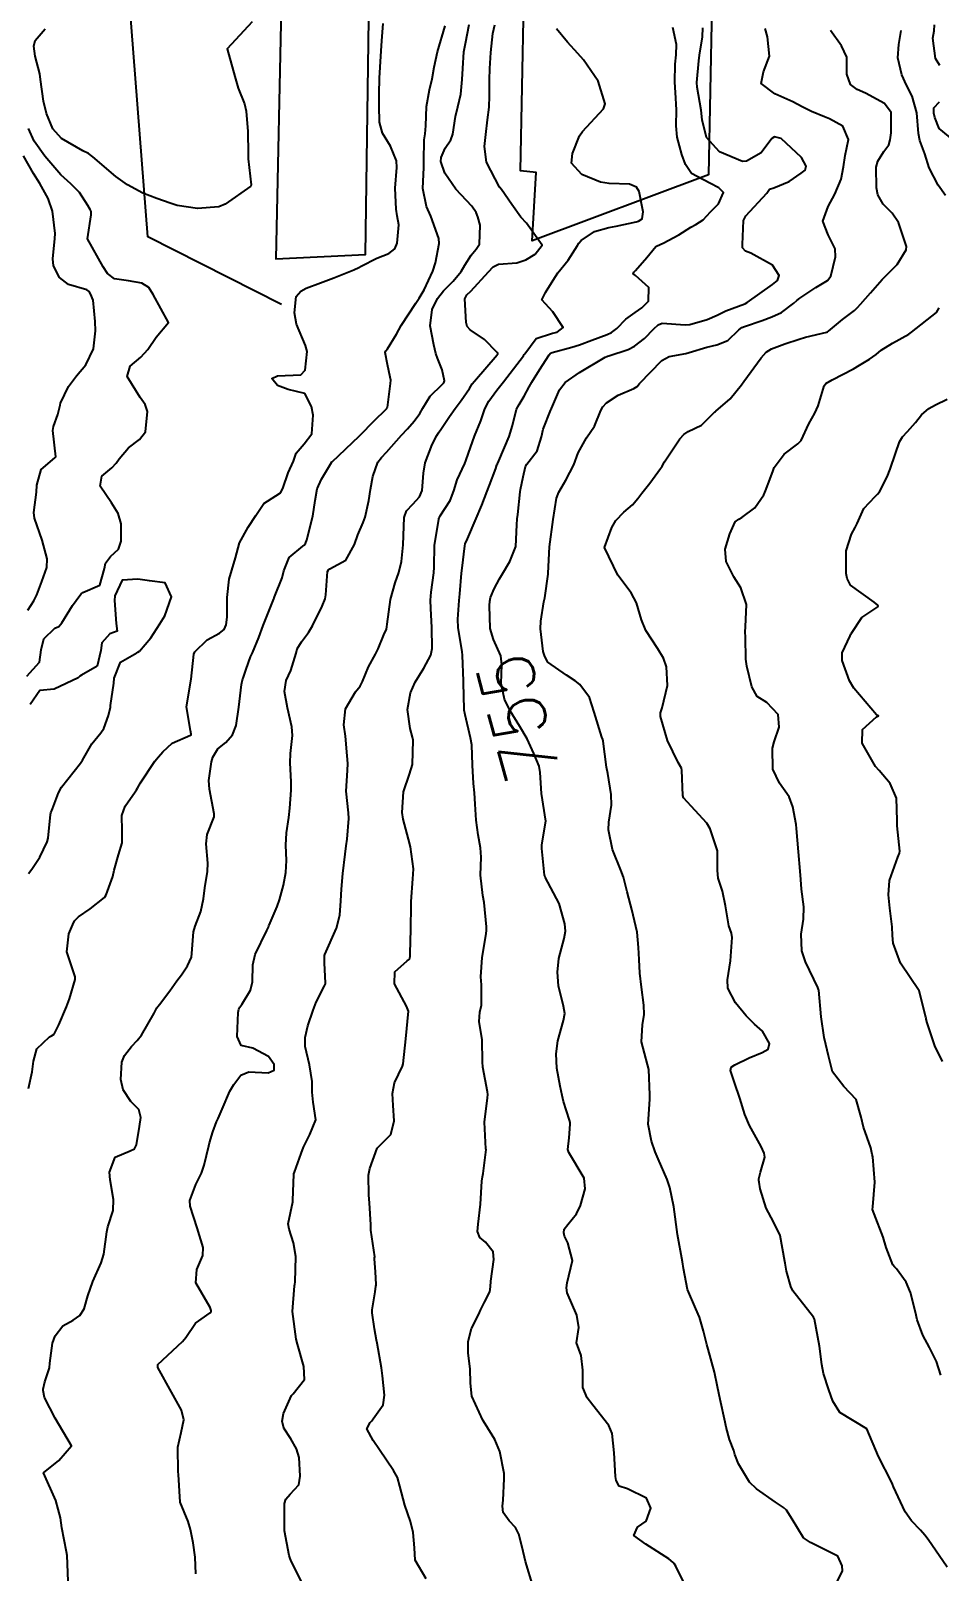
# Model space of a CAD drawing. Header units: metres. Extents: x 318500 to 325275, y 7408834 to 7428799.
# Drawn here: x 320255.3 to 320321.5, y 7412776.6 to 7412889 of the extents above; entities that cross this region are included whole.
import ezdxf
from ezdxf.enums import TextEntityAlignment as Align

# ---------------------------------------------------------------- set-up
doc = ezdxf.new("R2010")
doc.units = ezdxf.units.M
doc.header["$MEASUREMENT"] = 0
for name, color, linetype in [('Cotas', 45, 'Continuous'), ('Curvas de Nivel 1m', 11, 'Continuous'), ('Curvas de Nivel 5m', 15, 'Continuous'), ('Divisas', 45, 'Continuous'), ('Edificações', 30, 'Continuous'), ('Vias Primárias', 230, 'Continuous')]:
    doc.layers.add(name, color=color, linetype=linetype)
doc.styles.add('Style-STANDARD', font='STANDARD.shx')

msp = doc.modelspace()

# ---------------------------------------------------------------- linework, layer by layer
at = {"layer": 'Curvas de Nivel 1m', "flags": 128}
for points, elevation in [([(320255.11, 7412811.81), (320255.37, 7412813.04), (320255.46, 7412813.81), (320255.72, 7412814.71), (320256.64, 7412815.58), (320256.79, 7412815.65), (320256.98, 7412815.79), (320257.33, 7412816.47), (320257.89, 7412817.78), (320258.1, 7412818.35), (320258.52, 7412819.77), (320258.5, 7412819.97), (320257.91, 7412821.78), (320258.04, 7412823.09), (320258.33, 7412823.78), (320258.47, 7412824.05), (320258.75, 7412824.35), (320259.6, 7412824.92), (320260.65, 7412825.74), (320260.71, 7412825.81), (320260.77, 7412825.94), (320261.25, 7412827.28), (320261.36, 7412827.73), (320261.68, 7412828.86), (320261.94, 7412829.73), (320261.95, 7412830.62), (320261.92, 7412831.73), (320262.17, 7412832.41), (320262.88, 7412833.45), (320262.99, 7412833.61), (320263.05, 7412833.72), (320263.28, 7412834.11), (320264.33, 7412835.7), (320264.6, 7412836), (320264.91, 7412836.37), (320265.59, 7412837.01), (320266.93, 7412837.58), (320266.97, 7412837.62), (320266.98, 7412837.66), (320266.93, 7412837.92), (320266.63, 7412839.66), (320266.98, 7412841.66), (320267.16, 7412843.5), (320267.23, 7412843.66), (320268.14, 7412844.53), (320269.03, 7412845.03), (320269.37, 7412845.3), (320269.53, 7412845.63), (320269.6, 7412846.18), (320269.6, 7412847.63), (320269.75, 7412848.96), (320269.95, 7412849.63), (320270.21, 7412850.52), (320270.5, 7412851.62), (320271.13, 7412852.75), (320271.7, 7412853.6), (320272.28, 7412854.47), (320273.16, 7412855.05), (320273.49, 7412855.25), (320273.65, 7412855.58), (320274.05, 7412856.71), (320274.43, 7412857.57), (320274.63, 7412858.15), (320275.21, 7412858.84), (320275.77, 7412859.55), (320275.86, 7412860.93), (320275.76, 7412861.55), (320275.26, 7412862.51), (320274.04, 7412862.8), (320273.27, 7412863.08), (320272.85, 7412863.59), (320273.28, 7412863.79), (320274.98, 7412863.87), (320275.29, 7412864.21), (320275.43, 7412865.56), (320275.31, 7412866.01), (320274.66, 7412867.57), (320274.52, 7412868.39), (320274.63, 7412869.57), (320274.96, 7412869.97), (320275.37, 7412870.18), (320276.4, 7412870.58), (320277.37, 7412870.93), (320278.84, 7412871.51), (320279.2, 7412871.68), (320279.38, 7412871.78), (320280.52, 7412872.36), (320281.4, 7412872.71), (320281.82, 7412873.06), (320282.01, 7412873.47), (320282.11, 7412874.79), (320282, 7412875.47), (320281.92, 7412875.94), (320281.86, 7412877.47), (320281.97, 7412878.99), (320281.94, 7412879.47), (320281.51, 7412880.55), (320280.93, 7412881.49), (320280.72, 7412882.3), (320280.68, 7412883.49), (320280.69, 7412884.36), (320280.72, 7412885.49), (320280.76, 7412886.31), (320280.82, 7412887.49), (320280.87, 7412888.23), (320280.99, 7412889.49)], 749), ([(320271.43, 7412889.61), (320269.6, 7412887.64), (320270.16, 7412885.63), (320270.41, 7412884.77), (320270.86, 7412883.62), (320270.99, 7412883.08), (320271.1, 7412881.62), (320271.12, 7412879.99), (320271.13, 7412879.62), (320271.34, 7412877.73), (320271.32, 7412877.61), (320269.45, 7412876.3), (320268.98, 7412876.11), (320267.44, 7412875.99), (320265.96, 7412876.2), (320265.45, 7412876.38), (320264.48, 7412876.73), (320263.45, 7412877.11), (320262.32, 7412877.73), (320261.47, 7412878.32), (320259.81, 7412879.77), (320259.49, 7412880), (320259.06, 7412880.21), (320257.51, 7412881.09), (320256.89, 7412881.81), (320256.43, 7412882.91), (320256.19, 7412883.81), (320255.99, 7412885.39), (320255.94, 7412885.82), (320255.59, 7412887.1), (320255.49, 7412887.82), (320255.6, 7412888.24), (320256.33, 7412889.1)], 749), ([(320267.32, 7412776.43), (320267.26, 7412777.64), (320267.11, 7412778.68), (320266.92, 7412779.65), (320266.76, 7412780.24), (320266.18, 7412781.66), (320266.04, 7412783.66), (320266.02, 7412783.86), (320265.99, 7412785.66), (320266.25, 7412786.74), (320266.44, 7412787.66), (320266.27, 7412788.35), (320265.54, 7412789.67), (320264.53, 7412791.47), (320264.53, 7412791.69), (320266.34, 7412793.36), (320266.59, 7412793.66), (320267.3, 7412794.7), (320268.37, 7412795.45), (320268.44, 7412795.55), (320268.44, 7412795.63), (320268.37, 7412795.85), (320267.31, 7412797.65), (320267.39, 7412798.62), (320267.82, 7412799.64), (320267.84, 7412800.23), (320267.4, 7412801.65), (320266.9, 7412803.23), (320266.88, 7412803.66), (320267.32, 7412804.82), (320267.72, 7412805.65), (320267.92, 7412806.23), (320268.26, 7412807.64), (320268.32, 7412807.86), (320268.55, 7412808.65), (320268.81, 7412809.39), (320268.94, 7412809.63), (320269.24, 7412810.31), (320269.8, 7412811.62), (320270.09, 7412812.11), (320270.6, 7412812.8), (320271.18, 7412813.03), (320272.6, 7412812.95), (320273.02, 7412813.16), (320273.03, 7412813.58), (320272.62, 7412814.15), (320271.47, 7412814.76), (320270.63, 7412814.95), (320270.33, 7412815.61), (320270.39, 7412817.35), (320270.46, 7412817.61), (320270.53, 7412817.75), (320270.67, 7412817.94), (320271.29, 7412818.99), (320271.45, 7412819.6), (320271.47, 7412820.84), (320271.63, 7412821.6), (320272.49, 7412823.34), (320272.62, 7412823.58), (320272.65, 7412823.67), (320272.74, 7412823.89), (320273.25, 7412825.09), (320273.41, 7412825.57), (320273.71, 7412826.65), (320273.89, 7412827.57), (320273.93, 7412828.45), (320273.87, 7412829.57), (320273.93, 7412830.47), (320274.1, 7412831.57), (320274.17, 7412832.26), (320274.26, 7412833.57), (320274.27, 7412834.18), (320274.2, 7412835.57), (320274.23, 7412836.25), (320274.36, 7412837.57), (320274.32, 7412838.19), (320274.01, 7412839.57), (320273.77, 7412840.77), (320273.9, 7412841.57), (320274.25, 7412842.31), (320274.62, 7412843.56), (320274.71, 7412843.87), (320275.02, 7412844.4), (320275.52, 7412845.07), (320275.82, 7412845.55), (320276.52, 7412847), (320276.74, 7412847.53), (320276.79, 7412847.81), (320276.91, 7412849.53), (320276.98, 7412849.64), (320277.09, 7412849.71), (320278.26, 7412850.35), (320278.89, 7412851.5), (320279.13, 7412852.2), (320279.53, 7412853.1), (320279.67, 7412853.49), (320279.94, 7412854.71), (320280.05, 7412855.49), (320280.23, 7412856.44), (320280.6, 7412857.49), (320280.85, 7412857.84), (320281.21, 7412858.23), (320282.32, 7412859.46), (320282.75, 7412859.93), (320283.24, 7412860.49), (320283.65, 7412861.04), (320283.87, 7412861.44), (320284.4, 7412862.3), (320285.28, 7412863.17), (320285.4, 7412863.29), (320285.44, 7412863.42), (320285.29, 7412864.22), (320284.95, 7412865.08), (320284.82, 7412865.43), (320284.68, 7412866.06), (320284.41, 7412867.43), (320284.55, 7412868.63), (320284.94, 7412869.43), (320285.37, 7412869.98), (320286.09, 7412870.69), (320286.67, 7412871.41), (320286.93, 7412871.86), (320287.4, 7412872.58), (320287.77, 7412873.03), (320288.01, 7412873.39), (320288.05, 7412874.77), (320287.89, 7412875.39), (320287.76, 7412875.71), (320287.45, 7412876.16), (320286.29, 7412877.41), (320285.48, 7412878.56), (320285.19, 7412879.42), (320285.2, 7412879.72), (320285.5, 7412880.39), (320285.92, 7412881.01), (320286.07, 7412881.41), (320286.25, 7412882.7), (320286.42, 7412883.41), (320286.64, 7412884.32), (320286.75, 7412885.41), (320286.78, 7412886.21), (320286.87, 7412887.41), (320286.98, 7412888.03), (320287.25, 7412889.4)], 751), ([(320275.17, 7412775.54), (320274.25, 7412777.43), (320274.2, 7412777.55), (320274.13, 7412777.76), (320273.79, 7412779.56), (320273.77, 7412781.15), (320273.79, 7412781.56), (320273.87, 7412781.87), (320274.19, 7412782.23), (320274.83, 7412782.92), (320274.93, 7412783.54), (320274.85, 7412784.92), (320274.65, 7412785.55), (320274.25, 7412786.27), (320273.73, 7412787.04), (320273.61, 7412787.56), (320273.7, 7412788.13), (320274.29, 7412789.43), (320274.34, 7412789.49), (320274.41, 7412789.55), (320275.25, 7412790.6), (320275.19, 7412791.54), (320274.72, 7412793.17), (320274.64, 7412793.55), (320274.37, 7412795.55), (320274.52, 7412797.42), (320274.54, 7412797.55), (320274.55, 7412797.7), (320274.6, 7412799.56), (320274.43, 7412800.56), (320274.12, 7412801.56), (320274.06, 7412801.96), (320274.38, 7412803.56), (320274.39, 7412803.65), (320274.45, 7412805.56), (320274.46, 7412805.6), (320274.5, 7412805.71), (320274.99, 7412807.08), (320275.16, 7412807.55), (320275.63, 7412808.46), (320276.07, 7412809.54), (320275.86, 7412810.83), (320275.79, 7412811.54), (320275.8, 7412812.33), (320275.6, 7412813.55), (320275.3, 7412814.88), (320275.28, 7412815.55), (320275.49, 7412816.39), (320275.86, 7412817.54), (320276.1, 7412818.11), (320276.69, 7412819.31), (320276.76, 7412819.45), (320276.78, 7412819.53), (320276.71, 7412820.97), (320276.7, 7412821.53), (320276.72, 7412821.6), (320277.57, 7412823.52), (320277.81, 7412824.46), (320277.9, 7412825.51), (320277.94, 7412826.35), (320278.03, 7412827.51), (320278.2, 7412828.9), (320278.28, 7412829.51), (320278.34, 7412829.99), (320278.47, 7412831.51), (320278.44, 7412831.92), (320278.28, 7412833.51), (320278.38, 7412835), (320278.4, 7412835.51), (320278.34, 7412836.08), (320278.22, 7412837.51), (320278.11, 7412838.35), (320278.22, 7412839.51), (320278.97, 7412840.74), (320279.3, 7412841.17), (320279.47, 7412841.5), (320279.92, 7412842.57), (320280.41, 7412843.49), (320280.62, 7412843.88), (320281.03, 7412844.9), (320281.21, 7412845.31), (320281.25, 7412845.48), (320281.26, 7412845.69), (320281.52, 7412847.47), (320281.86, 7412848.69), (320282.11, 7412849.46), (320282.31, 7412850.25), (320282.44, 7412851.46), (320282.48, 7412852.81), (320282.52, 7412853.46), (320282.67, 7412853.94), (320283.15, 7412854.44), (320283.63, 7412854.97), (320283.83, 7412855.44), (320283.93, 7412856.7), (320284.05, 7412857.44), (320284.56, 7412858.78), (320284.89, 7412859.43), (320285.01, 7412859.64), (320285.23, 7412859.96), (320285.82, 7412860.83), (320286.23, 7412861.41), (320286.67, 7412862), (320287.27, 7412862.87), (320287.48, 7412863.2), (320287.63, 7412863.39), (320289.3, 7412865.32), (320289.34, 7412865.37), (320289.35, 7412865.42), (320289.3, 7412865.5), (320288.37, 7412866.43), (320287.33, 7412867.15), (320287.11, 7412867.4), (320287.04, 7412867.69), (320286.93, 7412869.4), (320287.08, 7412869.69), (320287.37, 7412869.97), (320288.67, 7412871.38), (320289.01, 7412871.75), (320289.39, 7412871.94), (320290.72, 7412872.02), (320291.39, 7412872.24), (320292.06, 7412872.67), (320292.57, 7412873.33), (320291.43, 7412874.93), (320291.03, 7412875.35), (320290.37, 7412876.28), (320289.6, 7412877.37), (320289.46, 7412877.56), (320288.51, 7412879.38), (320288.38, 7412880.51), (320288.46, 7412881.39), (320288.6, 7412882.45), (320288.71, 7412883.38), (320288.74, 7412884.2), (320288.74, 7412885.38), (320288.75, 7412886.21), (320288.82, 7412887.38), (320288.98, 7412888.75), (320289.13, 7412889.38)], 752), ([(320284.11, 7412776.07), (320283.32, 7412777.43), (320283.26, 7412778.32), (320283.16, 7412779.43), (320282.97, 7412780.24), (320282.55, 7412781.44), (320282.2, 7412782.83), (320282.03, 7412783.45), (320281.72, 7412783.96), (320280.71, 7412785.47), (320280.25, 7412786.16), (320279.78, 7412787), (320280.03, 7412787.47), (320280.14, 7412787.59), (320280.26, 7412787.72), (320280.98, 7412788.76), (320281.08, 7412789.46), (320280.92, 7412790.86), (320280.85, 7412791.46), (320280.54, 7412793.26), (320280.5, 7412793.47), (320280.35, 7412794.29), (320280.17, 7412795.47), (320280.17, 7412795.67), (320280.39, 7412796.99), (320280.45, 7412797.41), (320280.46, 7412797.47), (320280.46, 7412797.53), (320280.41, 7412798.44), (320280.35, 7412799.41), (320280.35, 7412799.48), (320280.36, 7412799.55), (320280.08, 7412801.48), (320280.07, 7412801.87), (320279.99, 7412803.48), (320279.94, 7412804.03), (320279.92, 7412805.49), (320280.01, 7412805.98), (320280.53, 7412807.48), (320281.54, 7412808.47), (320281.77, 7412809.46), (320281.7, 7412810.59), (320281.65, 7412811.46), (320281.81, 7412812.24), (320282.38, 7412813.45), (320282.43, 7412813.63), (320282.64, 7412815.45), (320282.83, 7412817.45), (320282.67, 7412817.82), (320281.8, 7412819.46), (320281.83, 7412820.33), (320282.72, 7412821.14), (320282.9, 7412821.26), (320282.95, 7412821.45), (320282.94, 7412821.66), (320283, 7412823.45), (320283.01, 7412825.2), (320283.02, 7412825.45), (320283.14, 7412827.1), (320283.17, 7412827.44), (320283.19, 7412827.83), (320282.97, 7412829.45), (320282.83, 7412829.99), (320282.44, 7412831.46), (320282.37, 7412831.95), (320282.46, 7412833.46), (320282.89, 7412834.74), (320283.11, 7412835.45), (320283.17, 7412837.21), (320283.12, 7412837.45), (320282.94, 7412838.08), (320282.76, 7412839.45), (320282.97, 7412840.68), (320283.32, 7412841.44), (320283.95, 7412842.48), (320284.46, 7412843.43), (320284.55, 7412843.9), (320284.52, 7412845.43), (320284.45, 7412846.82), (320284.43, 7412847.43), (320284.48, 7412848.02), (320284.68, 7412849.43), (320284.69, 7412849.83), (320284.72, 7412851.43), (320285.03, 7412853.31), (320285.05, 7412853.42), (320285.08, 7412853.48), (320285.14, 7412853.58), (320285.86, 7412854.71), (320286.14, 7412855.41), (320286.38, 7412856.21), (320286.94, 7412857.4), (320287.02, 7412857.58), (320287.21, 7412858.15), (320287.65, 7412859.39), (320288.1, 7412860.52), (320288.4, 7412861.38), (320288.68, 7412861.95), (320289.27, 7412862.74), (320289.55, 7412863.1), (320289.75, 7412863.36), (320291.21, 7412865.25), (320291.27, 7412865.34), (320291.3, 7412865.39), (320292.14, 7412866.51), (320293.32, 7412866.91), (320293.67, 7412866.97), (320294.12, 7412867.31), (320293.35, 7412868.46), (320292.56, 7412869.33), (320292.83, 7412869.86), (320293.37, 7412870.77), (320293.71, 7412871.31), (320294.48, 7412872.22), (320295.16, 7412873.29), (320295.24, 7412873.46), (320295.42, 7412873.66), (320296.4, 7412874.31), (320297.43, 7412874.61), (320297.98, 7412874.7), (320299.44, 7412875.03), (320299.6, 7412875.07), (320299.87, 7412875.23), (320299.95, 7412875.74), (320299.64, 7412877.24), (320299.46, 7412877.56), (320298.95, 7412877.76), (320297.47, 7412877.81), (320296.82, 7412877.92), (320295.48, 7412878.48), (320294.71, 7412879.3), (320294.8, 7412880), (320295.3, 7412881.29), (320295.52, 7412881.62), (320297.05, 7412883.27), (320297.18, 7412883.63), (320296.67, 7412885.27), (320295.59, 7412886.83), (320295.17, 7412887.3), (320294.43, 7412888.13), (320293.62, 7412889.09)], 753), ([(320291.93, 7412775.48), (320291.37, 7412777.32), (320291.11, 7412778.36), (320290.88, 7412779.33), (320290.63, 7412779.8), (320290.17, 7412780.28), (320289.72, 7412780.89), (320289.69, 7412781.35), (320289.72, 7412781.81), (320289.81, 7412783.35), (320289.81, 7412783.75), (320289.5, 7412785.35), (320289.12, 7412786.22), (320288.42, 7412787.37), (320288.26, 7412787.64), (320287.45, 7412789.38), (320287.34, 7412790.34), (320287.32, 7412791.38), (320287.19, 7412792.52), (320287.18, 7412793.38), (320287.42, 7412794.31), (320287.95, 7412795.37), (320288.09, 7412795.65), (320288.38, 7412796.24), (320288.76, 7412797), (320288.8, 7412797.36), (320288.82, 7412797.78), (320289.05, 7412799.36), (320288.99, 7412799.92), (320288.44, 7412800.61), (320288.02, 7412800.95), (320287.86, 7412801.38), (320287.91, 7412801.93), (320288.08, 7412803.38), (320288.17, 7412805.05), (320288.22, 7412805.37), (320288.27, 7412805.61), (320288.48, 7412807.37), (320288.47, 7412807.43), (320288.36, 7412809.37), (320288.58, 7412811.14), (320288.61, 7412811.37), (320288.58, 7412811.58), (320288.24, 7412813.38), (320288.22, 7412813.77), (320288.2, 7412815.38), (320287.98, 7412816.71), (320288.04, 7412817.38), (320288.14, 7412817.9), (320288.15, 7412819.38), (320288.1, 7412819.97), (320288.19, 7412821.38), (320288.48, 7412823.11), (320288.52, 7412823.37), (320288.51, 7412823.6), (320288.34, 7412825.38), (320288.25, 7412825.9), (320288.09, 7412827.38), (320288.12, 7412828.69), (320288.09, 7412829.38), (320287.91, 7412830.31), (320287.77, 7412831.39), (320287.7, 7412832.55), (320287.65, 7412833.39), (320287.57, 7412834.07), (320287.5, 7412835.39), (320287.44, 7412836.87), (320287.35, 7412837.39), (320286.96, 7412839.08), (320286.88, 7412839.4), (320286.88, 7412839.49), (320286.85, 7412841.4), (320286.85, 7412841.54), (320286.77, 7412843.4), (320286.73, 7412843.68), (320286.45, 7412845.41), (320286.42, 7412846.04), (320286.52, 7412847.41), (320286.57, 7412847.9), (320286.7, 7412849.4), (320286.73, 7412849.77), (320286.93, 7412851.4), (320286.97, 7412851.55), (320287.13, 7412851.91), (320287.76, 7412853.39), (320288.17, 7412854.37), (320288.56, 7412855.38), (320288.73, 7412855.82), (320289.2, 7412857.04), (320289.28, 7412857.29), (320289.32, 7412857.37), (320289.42, 7412857.59), (320290.18, 7412859.36), (320290.41, 7412860.17), (320290.71, 7412861.35), (320290.9, 7412861.71), (320291.26, 7412862.31), (320291.63, 7412862.98), (320291.82, 7412863.33), (320292.39, 7412864.23), (320293.09, 7412865.32), (320293.19, 7412865.44), (320293.3, 7412865.49), (320294.73, 7412865.88), (320295.31, 7412866.06), (320296.21, 7412866.38), (320297.32, 7412866.81), (320297.63, 7412866.95), (320298.03, 7412867.25), (320298.67, 7412867.92), (320299.35, 7412868.42), (320299.84, 7412868.75), (320300.34, 7412869.23), (320300.36, 7412870.22), (320299.38, 7412871.11), (320299.22, 7412871.24), (320299.26, 7412871.36), (320299.38, 7412871.47), (320300.2, 7412872.42), (320300.86, 7412873.22), (320301.23, 7412873.4), (320301.41, 7412873.47), (320302.55, 7412874.07), (320303.43, 7412874.63), (320303.79, 7412874.83), (320304.33, 7412875.17), (320304.86, 7412875.75), (320305.45, 7412876.34), (320305.81, 7412877.15), (320305.47, 7412877.51), (320304.81, 7412877.83), (320303.48, 7412878.55), (320303.04, 7412879.19), (320302.77, 7412879.92), (320302.43, 7412881.2), (320302.35, 7412882.02), (320302.37, 7412883.2), (320302.3, 7412884.46), (320302.25, 7412885.2), (320302.28, 7412886.51), (320302.34, 7412887.2), (320302.37, 7412887.96), (320302.12, 7412889.2)], 754), ([(320314.11, 7412775.89), (320314.49, 7412776.65), (320314.46, 7412777.02), (320314.14, 7412777.71), (320312.79, 7412778.4), (320312.15, 7412778.7), (320311.65, 7412779.06), (320310.82, 7412780.41), (320310.4, 7412781.07), (320310.18, 7412781.26), (320309.6, 7412781.66), (320308.2, 7412782.63), (320307.7, 7412783.11), (320306.9, 7412784.45), (320306.64, 7412785.12), (320306.55, 7412785.43), (320306.25, 7412786.22), (320305.99, 7412787.13), (320305.92, 7412787.48), (320305.57, 7412789.14), (320305.37, 7412790.07), (320305.14, 7412791.14), (320304.68, 7412792.81), (320304.58, 7412793.15), (320304.35, 7412794.13), (320304.06, 7412795.15), (320303.78, 7412795.76), (320303.18, 7412797.17), (320302.89, 7412798.7), (320302.82, 7412799.18), (320302.45, 7412801.18), (320302.18, 7412803.18), (320301.89, 7412804.59), (320301.7, 7412805.19), (320301.03, 7412806.7), (320300.82, 7412807.21), (320300.54, 7412807.99), (320300.3, 7412809.21), (320300.42, 7412811.05), (320300.44, 7412811.21), (320300.44, 7412811.35), (320300.35, 7412813.21), (320300.26, 7412813.57), (320299.83, 7412815.22), (320299.9, 7412816.46), (320300.02, 7412817.22), (320300, 7412817.89), (320299.82, 7412819.22), (320299.71, 7412820.22), (320299.64, 7412821.23), (320299.6, 7412822.1), (320299.5, 7412823.23), (320299.12, 7412824.88), (320299.01, 7412825.24), (320298.78, 7412826.16), (320298.5, 7412827.24), (320298.32, 7412827.73), (320297.7, 7412829.25), (320297.41, 7412830.68), (320297.45, 7412831.25), (320297.64, 7412832.48), (320297.61, 7412833.25), (320297.36, 7412834.79), (320297.28, 7412835.26), (320297.02, 7412837.16), (320297, 7412837.26), (320296.93, 7412837.45), (320296.36, 7412839.27), (320296.03, 7412840.33), (320295.33, 7412841.28), (320294.98, 7412841.56), (320294.34, 7412841.95), (320293, 7412842.91), (320292.76, 7412843.32), (320292.65, 7412843.69), (320292.45, 7412845.33), (320292.47, 7412845.9), (320292.71, 7412847.32), (320292.77, 7412847.61), (320293.01, 7412849.32), (320293.02, 7412849.39), (320293.12, 7412851.32), (320293.39, 7412853.32), (320293.62, 7412854.86), (320293.78, 7412855.31), (320294.3, 7412856.18), (320294.88, 7412857.29), (320295.21, 7412858.17), (320295.81, 7412859.28), (320296.39, 7412860.11), (320296.85, 7412861.27), (320296.99, 7412861.53), (320297.26, 7412861.81), (320298.13, 7412862.39), (320299.27, 7412862.87), (320299.5, 7412863.01), (320299.68, 7412863.23), (320301.3, 7412864.92), (320301.83, 7412865.2), (320303.06, 7412865.43), (320303.3, 7412865.49), (320304.6, 7412865.88), (320305.31, 7412866.06), (320306.11, 7412866.36), (320306.93, 7412867.14), (320307.15, 7412867.31), (320307.33, 7412867.39), (320308.62, 7412867.83), (320309.34, 7412868.1), (320310.03, 7412868.41), (320310.93, 7412869.08), (320311.15, 7412869.29), (320311.36, 7412869.46), (320312.54, 7412870.23), (320313.38, 7412870.75), (320313.64, 7412871.05), (320313.98, 7412872.46), (320313.96, 7412873.04), (320313.43, 7412874.07), (320313.06, 7412875.06), (320313.45, 7412876.14), (320313.92, 7412877.04), (320314.38, 7412878.13), (320314.56, 7412879.03), (320314.68, 7412879.85), (320314.92, 7412881.03), (320314.5, 7412882), (320313.53, 7412882.54), (320313.17, 7412882.68), (320312.23, 7412883.07), (320311.54, 7412883.4), (320310.86, 7412883.78), (320309.56, 7412884.36), (320308.56, 7412885.12), (320308.73, 7412885.97), (320309.16, 7412887.11), (320309.01, 7412888.51), (320308.84, 7412889.11)], 756), ([(320322.13, 7412776.91), (320320.73, 7412778.93), (320320.48, 7412779.25), (320320.17, 7412779.6), (320319.51, 7412780.29), (320319.06, 7412780.96), (320318.21, 7412782.76), (320318.13, 7412782.97), (320318.05, 7412783.13), (320317.11, 7412784.98), (320316.26, 7412786.99), (320314.28, 7412788.2), (320313.77, 7412789.03), (320313.49, 7412789.84), (320313.1, 7412791.04), (320312.97, 7412791.68), (320312.8, 7412793.04), (320312.43, 7412794.99), (320312.41, 7412795.05), (320312.37, 7412795.14), (320310.87, 7412797.07), (320310.71, 7412797.38), (320310.41, 7412798.51), (320310.31, 7412799.08), (320310.29, 7412799.21), (320309.94, 7412801.09), (320309.46, 7412802.1), (320308.92, 7412803.1), (320308.49, 7412804.51), (320308.4, 7412805), (320308.38, 7412805.1), (320308.37, 7412805.23), (320308.51, 7412805.71), (320308.81, 7412806.82), (320308.78, 7412807.1), (320308.54, 7412807.59), (320307.69, 7412809.11), (320307.37, 7412809.92), (320307, 7412811.12), (320306.6, 7412812.26), (320306.32, 7412813.13), (320306.36, 7412813.38), (320306.62, 7412813.55), (320307.67, 7412814.06), (320308.63, 7412814.44), (320309.05, 7412814.68), (320309.17, 7412815.09), (320308.65, 7412815.99), (320308.07, 7412816.52), (320307.46, 7412817.12), (320306.67, 7412818.06), (320306.11, 7412819.14), (320306.09, 7412819.75), (320306.32, 7412821.14), (320306.44, 7412822.84), (320306.39, 7412823.14), (320306.2, 7412823.68), (320305.95, 7412825.14), (320305.72, 7412826.21), (320305.41, 7412827.15), (320305.37, 7412827.72), (320305.37, 7412829.15), (320304.84, 7412830.76), (320304.58, 7412831.16), (320302.88, 7412833.02), (320302.83, 7412833.18), (320302.76, 7412835.04), (320302.73, 7412835.18), (320302.5, 7412835.6), (320301.71, 7412837.2), (320301.21, 7412838.95), (320301.21, 7412839.21), (320301.32, 7412839.57), (320301.73, 7412841.2), (320301.64, 7412842.56), (320301.42, 7412843.2), (320301.02, 7412843.87), (320300.14, 7412845.22), (320299.82, 7412846), (320299.45, 7412847.23), (320299.07, 7412847.97), (320298.09, 7412849.25), (320297.12, 7412851.26), (320297.66, 7412852.73), (320297.94, 7412853.25), (320298.54, 7412853.85), (320299.16, 7412854.38), (320299.56, 7412854.84), (320299.85, 7412855.23), (320300.44, 7412855.96), (320301.2, 7412857.04), (320301.27, 7412857.14), (320301.33, 7412857.21), (320301.51, 7412857.51), (320302.62, 7412859.19), (320302.9, 7412859.51), (320303.23, 7412859.72), (320304.21, 7412860.2), (320305.18, 7412861.16), (320305.22, 7412861.19), (320305.25, 7412861.22), (320306.29, 7412862.12), (320307.11, 7412863.13), (320307.28, 7412863.37), (320308.56, 7412865.11), (320308.91, 7412865.51), (320309.31, 7412865.76), (320310.29, 7412866.12), (320311.32, 7412866.47), (320311.79, 7412866.6), (320313.33, 7412866.97), (320313.39, 7412866.99), (320313.46, 7412867.05), (320314.48, 7412867.89), (320315.35, 7412868.56), (320315.59, 7412868.78), (320315.8, 7412869.02), (320316.52, 7412869.85), (320317.38, 7412870.81), (320317.57, 7412871), (320318.46, 7412871.91), (320319.14, 7412872.97), (320319.16, 7412873.23), (320318.56, 7412874.98), (320318.11, 7412875.65), (320317.45, 7412876.32), (320317.05, 7412877), (320316.97, 7412877.5), (320316.95, 7412879.01), (320317.05, 7412879.45), (320317.51, 7412880.14), (320317.87, 7412880.64), (320317.97, 7412880.99), (320318.04, 7412881.51), (320318.03, 7412882.99), (320317.55, 7412883.65), (320316.17, 7412884.41), (320315.56, 7412884.67), (320315.06, 7412885.03), (320314.81, 7412885.8), (320314.79, 7412887.03), (320314.42, 7412887.85), (320313.62, 7412888.97)], 757), ([(320321.99, 7412876.93), (320321.47, 7412877.69), (320320.8, 7412878.95), (320320.49, 7412879.97), (320320.13, 7412880.96), (320320.03, 7412881.46), (320319.9, 7412882.96), (320319.56, 7412884.19), (320319.15, 7412884.98), (320318.81, 7412885.75), (320318.52, 7412886.99), (320318.59, 7412887.96), (320318.76, 7412888.98)], 758), ([(320321.59, 7412886.43), (320321.28, 7412886.94), (320321.08, 7412888.41), (320321.16, 7412888.95), (320321.19, 7412889.38)], 759), ([(320322.62, 7412880.93), (320321.53, 7412881.83), (320321.21, 7412882.62), (320321.15, 7412882.95), (320321.15, 7412883.34), (320321.55, 7412883.78)], 759), ([(320254.98, 7412841.88), (320255.9, 7412842.91), (320256.02, 7412843.81), (320256.22, 7412844.61), (320257.03, 7412845.38), (320257.31, 7412845.52), (320257.54, 7412845.79), (320258.31, 7412847.04), (320258.85, 7412847.77), (320258.94, 7412847.9), (320259.06, 7412847.99), (320260.31, 7412848.52), (320260.64, 7412849.75), (320260.72, 7412850.12), (320261.1, 7412850.61), (320261.68, 7412851.16), (320261.87, 7412851.73), (320261.87, 7412852.99), (320261.64, 7412853.74), (320261.15, 7412854.52), (320260.33, 7412855.75), (320260.46, 7412856.47), (320261.19, 7412857.09), (320261.51, 7412857.42), (320261.72, 7412857.73), (320262.4, 7412858.53), (320263.21, 7412859.14), (320263.65, 7412859.71), (320263.78, 7412861.18), (320263.62, 7412861.71), (320263.26, 7412862.2), (320262.3, 7412863.73), (320262.53, 7412864.49), (320263.29, 7412865.14), (320263.81, 7412865.71), (320264.42, 7412866.6), (320265.33, 7412867.69), (320264.21, 7412869.71), (320263.88, 7412870.22), (320263.37, 7412870.56), (320262.39, 7412870.71), (320261.37, 7412870.86), (320260.88, 7412871.26), (320260.55, 7412871.75), (320259.41, 7412873.77), (320259.68, 7412875.52), (320259.67, 7412875.77), (320259.61, 7412875.93), (320259.44, 7412876.22), (320258.83, 7412877.16), (320258.19, 7412877.79), (320257.47, 7412878.44), (320256.29, 7412879.81), (320255.51, 7412880.91), (320255.11, 7412881.83)], 748), ([(320255.05, 7412846.69), (320255.49, 7412847.38), (320255.72, 7412847.81), (320256.08, 7412848.8), (320256.44, 7412849.81), (320256.47, 7412850.44), (320256.1, 7412851.81), (320255.55, 7412853.41), (320255.5, 7412853.82), (320255.68, 7412855.3), (320255.71, 7412855.81), (320256.03, 7412856.97), (320257.02, 7412857.8), (320257.11, 7412857.89), (320256.88, 7412859.8), (320256.93, 7412860.1), (320257.24, 7412860.96), (320257.41, 7412861.64), (320257.45, 7412861.8), (320258.03, 7412863.02), (320258.62, 7412863.78), (320259.29, 7412864.59), (320259.84, 7412865.76), (320260, 7412867.08), (320259.98, 7412867.76), (320259.82, 7412869.3), (320259.63, 7412869.77), (320259.52, 7412869.93), (320259.36, 7412870.05), (320258.03, 7412870.45), (320257.37, 7412870.95), (320256.93, 7412871.8), (320256.87, 7412872.32), (320257.03, 7412873.8), (320257.06, 7412874.16), (320256.86, 7412875.81), (320256.54, 7412876.72), (320255.94, 7412877.82), (320255.47, 7412878.55), (320254.73, 7412879.83)], 747), ([(320321.65, 7412790.92), (320321.33, 7412791.92), (320320.83, 7412792.93), (320320.35, 7412793.83), (320319.93, 7412794.95), (320319.81, 7412795.52), (320319.45, 7412796.95), (320319.14, 7412797.69), (320318.42, 7412798.68), (320318.27, 7412798.82), (320318.16, 7412798.97), (320317.68, 7412800.22), (320317.44, 7412800.99), (320316.79, 7412802.68), (320316.67, 7412803), (320316.69, 7412803.2), (320316.85, 7412804.99), (320316.69, 7412806.83), (320316.66, 7412807), (320316.54, 7412807.5), (320316.02, 7412809.01), (320315.84, 7412809.73), (320315.47, 7412811.01), (320314.59, 7412811.97), (320313.75, 7412813.03), (320313.47, 7412814.19), (320313.26, 7412815.04), (320313.14, 7412815.53), (320312.94, 7412817.05), (320312.75, 7412818.98), (320312.74, 7412819.05), (320312.69, 7412819.19), (320311.79, 7412821.06), (320311.51, 7412821.85), (320311.46, 7412823.07), (320311.64, 7412824.18), (320311.67, 7412825.07), (320311.5, 7412826.36), (320311.45, 7412827.07), (320311.4, 7412827.67), (320311.27, 7412829.07), (320311.13, 7412830.79), (320311.1, 7412831.08), (320310.87, 7412832.37), (320310.6, 7412833.08), (320309.89, 7412834.09), (320309.4, 7412835.1), (320309.39, 7412836.63), (320309.51, 7412837.09), (320309.87, 7412838.16), (320309.78, 7412839.09), (320308.97, 7412839.96), (320308.27, 7412840.4), (320307.87, 7412841.12), (320307.5, 7412842.62), (320307.43, 7412843.12), (320307.42, 7412844.74), (320307.39, 7412845.12), (320307.4, 7412845.48), (320307.47, 7412847.12), (320307.08, 7412848.33), (320306.56, 7412849.14), (320306.01, 7412850.25), (320305.93, 7412851.15), (320306.26, 7412852.27), (320306.65, 7412853.14), (320306.93, 7412853.34), (320307.14, 7412853.45), (320308.1, 7412854.17), (320308.74, 7412855.11), (320308.87, 7412855.41), (320309.19, 7412856.22), (320309.42, 7412856.88), (320309.51, 7412857.1), (320310.23, 7412858.07), (320311.22, 7412858.82), (320311.46, 7412859.08), (320312.02, 7412860.29), (320312.47, 7412861.06), (320312.72, 7412861.6), (320313.14, 7412863.05), (320313.28, 7412863.22), (320313.73, 7412863.49), (320315.29, 7412864.3), (320315.73, 7412864.58), (320316.46, 7412865.01), (320316.95, 7412865.35), (320317.31, 7412865.66), (320318.13, 7412866.18), (320319.33, 7412866.84), (320319.51, 7412866.97), (320321.35, 7412868.42), (320321.54, 7412868.75)], 758), ([(320321.78, 7412813.78), (320321.23, 7412814.93), (320320.66, 7412816.62), (320320.59, 7412816.88), (320320.58, 7412816.94), (320320.57, 7412817.03), (320320.07, 7412818.95), (320318.72, 7412820.97), (320318.18, 7412822.42), (320318.12, 7412822.98), (320318.11, 7412823.62), (320317.94, 7412824.98), (320317.83, 7412825.94), (320317.92, 7412826.98), (320318.52, 7412828.68), (320318.65, 7412828.97), (320318.66, 7412829.13), (320318.48, 7412830.98), (320318.47, 7412831.36), (320318.43, 7412832.98), (320317.96, 7412834.05), (320317.15, 7412835), (320316.9, 7412835.29), (320315.92, 7412837.01), (320315.95, 7412838), (320316.96, 7412838.92), (320317.01, 7412838.94), (320317.11, 7412839), (320317, 7412839.04), (320316.96, 7412839.07), (320315.32, 7412841.02), (320314.99, 7412841.54), (320314.45, 7412843.03), (320314.47, 7412843.58), (320315.04, 7412844.83), (320315.1, 7412844.96), (320315.13, 7412845.02), (320315.9, 7412846.17), (320317.06, 7412846.94), (320317.09, 7412847), (320317.06, 7412847.07), (320316.79, 7412847.28), (320315.08, 7412848.53), (320314.82, 7412849.02), (320314.75, 7412849.37), (320314.74, 7412851.03), (320315.13, 7412852.25), (320315.42, 7412852.73), (320315.55, 7412853.02), (320316.05, 7412854.12), (320316.86, 7412855), (320317.03, 7412855.15), (320317.18, 7412855.34), (320317.75, 7412856.43), (320317.97, 7412856.99), (320318.35, 7412858.12), (320318.65, 7412858.98), (320318.86, 7412859.34), (320319.23, 7412859.73), (320319.81, 7412860.39), (320320.25, 7412860.95), (320320.78, 7412861.42), (320321.26, 7412861.68), (320322.12, 7412862.08)], 759), ([(320255.1, 7412827.51), (320255.36, 7412827.81), (320255.94, 7412828.68), (320256.48, 7412829.8), (320256.55, 7412830.08), (320256.71, 7412831.8), (320256.74, 7412831.92), (320256.86, 7412832.22), (320257.29, 7412833.38), (320257.52, 7412833.79), (320258.9, 7412835.54), (320259.04, 7412835.77), (320259.72, 7412836.96), (320260.38, 7412837.75), (320260.61, 7412838.07), (320260.95, 7412839.01), (320261.08, 7412839.62), (320261.1, 7412839.74), (320261.33, 7412841.39), (320261.36, 7412841.74), (320261.81, 7412842.92), (320263.01, 7412843.6), (320263.09, 7412843.63), (320263.21, 7412843.72), (320264.04, 7412844.68), (320264.69, 7412845.7), (320265.05, 7412846.29), (320265.54, 7412847.68), (320265.08, 7412848.7), (320263.94, 7412848.84), (320263.08, 7412848.97), (320261.93, 7412848.88), (320261.4, 7412847.74), (320261.38, 7412847.41), (320261.5, 7412845.74), (320261.58, 7412845.18), (320261.03, 7412844.98), (320260.46, 7412844.31), (320260.38, 7412843.75), (320260.12, 7412842.63), (320258.98, 7412841.97), (320258.86, 7412841.89), (320258.74, 7412841.77), (320256.97, 7412840.95), (320255.93, 7412840.85), (320255.23, 7412839.82)], 748)]:
    msp.add_lwpolyline(points, dxfattribs=dict(at, elevation=elevation))
at = {"layer": 'Curvas de Nivel 5m', "flags": 128}
for points, elevation in [([(320257.99, 7412775.88), (320257.92, 7412777.77), (320257.88, 7412778.02), (320257.54, 7412779.78), (320257.44, 7412780.51), (320257.11, 7412781.78), (320256.21, 7412783.79), (320257.32, 7412784.69), (320258.24, 7412785.77), (320257.04, 7412787.78), (320256.28, 7412789.29), (320256.18, 7412789.79), (320256.18, 7412789.9), (320256.3, 7412790.42), (320256.64, 7412791.46), (320256.66, 7412791.79), (320256.86, 7412793.26), (320257.06, 7412793.78), (320257.61, 7412794.51), (320258.36, 7412794.93), (320258.85, 7412795.27), (320259.17, 7412795.76), (320259.44, 7412796.69), (320259.81, 7412797.75), (320260.41, 7412799.1), (320260.6, 7412799.74), (320260.81, 7412801.37), (320260.9, 7412801.74), (320261.28, 7412802.92), (320261.3, 7412803.73), (320261.07, 7412805.16), (320261.02, 7412805.73), (320261.44, 7412806.81), (320262.52, 7412807.27), (320262.83, 7412807.41), (320262.99, 7412807.71), (320263.21, 7412809.05), (320263.29, 7412809.71), (320263.15, 7412810.29), (320262.57, 7412810.88), (320262.01, 7412811.73), (320261.85, 7412812.47), (320261.92, 7412813.73), (320262.12, 7412814.22), (320262.63, 7412814.88), (320263.04, 7412815.31), (320263.35, 7412815.71), (320264.27, 7412817.31), (320264.47, 7412817.69), (320264.55, 7412817.8), (320264.66, 7412817.94), (320265.41, 7412818.95), (320265.93, 7412819.67), (320266.26, 7412820.11), (320266.71, 7412820.77), (320266.99, 7412821.39), (320267.03, 7412821.66), (320267.15, 7412823.24), (320267.26, 7412823.65), (320267.67, 7412824.73), (320267.88, 7412825.65), (320267.98, 7412826.45), (320268.16, 7412827.65), (320268.19, 7412828.26), (320268.07, 7412829.65), (320268.14, 7412830.34), (320268.64, 7412831.64), (320268.65, 7412831.84), (320268.3, 7412833.65), (320268.26, 7412834.27), (320268.45, 7412835.64), (320268.56, 7412835.99), (320268.91, 7412836.59), (320269.49, 7412837.06), (320269.98, 7412837.62), (320270.26, 7412838.3), (320270.45, 7412839.62), (320270.64, 7412841.28), (320270.72, 7412841.61), (320270.79, 7412841.81), (320270.99, 7412842.4), (320271.3, 7412843.31), (320271.44, 7412843.6), (320271.92, 7412844.7), (320272.23, 7412845.59), (320273, 7412847.52), (320273.02, 7412847.58), (320273.03, 7412847.61), (320273.06, 7412847.67), (320273.6, 7412849.06), (320273.74, 7412849.57), (320274.13, 7412850.55), (320275.12, 7412851.38), (320275.22, 7412851.45), (320275.31, 7412851.56), (320275.41, 7412851.84), (320275.84, 7412853.55), (320276.01, 7412854.69), (320276.16, 7412855.55), (320276.48, 7412856.25), (320277.2, 7412857.47), (320277.22, 7412857.51), (320277.25, 7412857.53), (320279.22, 7412859.38), (320279.28, 7412859.44), (320279.34, 7412859.5), (320280.28, 7412860.45), (320281.25, 7412861.42), (320281.28, 7412861.45), (320281.29, 7412861.48), (320281.52, 7412863.24), (320281.54, 7412863.48), (320281.5, 7412863.7), (320281.29, 7412864.61), (320281.13, 7412865.48), (320281.18, 7412865.61), (320281.3, 7412865.75), (320281.96, 7412866.83), (320282.3, 7412867.47), (320283.35, 7412869.08), (320283.61, 7412869.45), (320283.98, 7412870.05), (320284.6, 7412871.43), (320284.79, 7412872.03), (320285.06, 7412873.43), (320285.03, 7412873.81), (320284.45, 7412875.43), (320284.14, 7412876.14), (320283.87, 7412877.44), (320283.94, 7412878.99), (320283.94, 7412879.44), (320283.96, 7412881), (320284.03, 7412881.44), (320284.09, 7412882.01), (320284.14, 7412883.44), (320284.35, 7412884.65), (320284.55, 7412885.44), (320284.71, 7412886.31), (320284.93, 7412887.43), (320285.51, 7412889.31)], 750), ([(320303.23, 7412775.16), (320302.32, 7412776.99), (320302.21, 7412777.18), (320302.13, 7412777.26), (320301.81, 7412777.51), (320300.15, 7412778.59), (320299.27, 7412779.22), (320299.54, 7412779.84), (320300.17, 7412780.26), (320300.5, 7412781.21), (320300.19, 7412781.95), (320298.81, 7412782.62), (320298.2, 7412782.83), (320297.97, 7412783.23), (320297.93, 7412783.52), (320297.82, 7412785.24), (320297.68, 7412786.66), (320297.45, 7412787.24), (320296.28, 7412788.72), (320295.85, 7412789.27), (320295.55, 7412790.02), (320295.54, 7412791.27), (320295.41, 7412792.35), (320295.09, 7412793.28), (320295.24, 7412794.4), (320295.1, 7412795.28), (320294.39, 7412796.91), (320294.34, 7412797.29), (320294.4, 7412797.65), (320294.78, 7412799.28), (320294.44, 7412800.56), (320294.21, 7412801.06), (320294.16, 7412801.29), (320294.19, 7412801.56), (320294.46, 7412801.89), (320295.08, 7412802.67), (320295.37, 7412803.28), (320295.72, 7412804.5), (320295.64, 7412805.27), (320294.53, 7412807.16), (320294.47, 7412807.29), (320294.46, 7412807.36), (320294.54, 7412808.22), (320294.63, 7412809.22), (320294.62, 7412809.29), (320294.61, 7412809.34), (320294.56, 7412809.51), (320294.14, 7412810.86), (320294.04, 7412811.3), (320293.89, 7412812), (320293.64, 7412813.3), (320293.59, 7412814.34), (320293.73, 7412815.3), (320294.14, 7412816.78), (320294.22, 7412817.3), (320294.14, 7412817.83), (320293.77, 7412819.3), (320293.7, 7412820.31), (320293.8, 7412821.3), (320294.19, 7412822.75), (320294.27, 7412823.3), (320294.23, 7412823.82), (320293.82, 7412825.3), (320292.8, 7412827.23), (320292.76, 7412827.32), (320292.75, 7412827.37), (320292.54, 7412829.32), (320292.54, 7412829.6), (320292.85, 7412831.32), (320292.53, 7412833.32), (320292.44, 7412834.87), (320292.36, 7412835.33), (320291.98, 7412836.26), (320291.48, 7412837.33), (320290.94, 7412838.21), (320290.25, 7412839.35), (320289.83, 7412840.22), (320289.59, 7412841.36), (320289.64, 7412842.72), (320289.55, 7412843.36), (320289.03, 7412844.57), (320288.78, 7412845.37), (320288.73, 7412847.05), (320288.76, 7412847.37), (320288.81, 7412847.62), (320289.07, 7412848.25), (320289.47, 7412848.98), (320289.69, 7412849.36), (320290.22, 7412850.24), (320290.66, 7412851.35), (320290.72, 7412852.93), (320290.76, 7412853.35), (320290.81, 7412853.68), (320290.98, 7412855.34), (320291, 7412855.51), (320291.19, 7412856.42), (320291.37, 7412857.17), (320291.47, 7412857.34), (320292.21, 7412858.33), (320292.53, 7412859.33), (320292.66, 7412859.89), (320293.22, 7412861.32), (320293.23, 7412861.34), (320293.25, 7412861.4), (320293.83, 7412862.76), (320294.26, 7412863.31), (320295.29, 7412864.04), (320297.18, 7412865.14), (320297.3, 7412865.2), (320297.34, 7412865.22), (320297.44, 7412865.26), (320298.84, 7412865.71), (320299.31, 7412865.95), (320300.03, 7412866.52), (320300.71, 7412867.22), (320301.03, 7412867.52), (320301.34, 7412867.62), (320303.01, 7412867.51), (320303.34, 7412867.53), (320304.61, 7412867.9), (320305.35, 7412868.21), (320305.98, 7412868.52), (320307.36, 7412869.05), (320307.42, 7412869.07), (320307.52, 7412869.13), (320309.37, 7412870.44), (320309.74, 7412870.74), (320309.87, 7412871.1), (320309.39, 7412871.86), (320307.8, 7412872.73), (320307.41, 7412872.87), (320307.19, 7412873.13), (320307.19, 7412873.36), (320307.26, 7412875.13), (320307.44, 7412875.47), (320308.96, 7412877.11), (320309.17, 7412877.4), (320309.47, 7412877.49), (320310.6, 7412877.96), (320311.48, 7412878.57), (320311.76, 7412878.8), (320311.83, 7412879.07), (320311.5, 7412879.71), (320310, 7412881.1), (320309.52, 7412881.22), (320309.33, 7412881.1), (320308.55, 7412880.06), (320307.49, 7412879.44), (320307.2, 7412879.43), (320305.5, 7412880.13), (320304.56, 7412881.17), (320304.25, 7412882.46), (320304.17, 7412883.17), (320303.89, 7412884.85), (320303.87, 7412885.18), (320304.01, 7412886.76), (320304.06, 7412887.18), (320304.27, 7412888.52), (320304.29, 7412889.17)], 755)]:
    msp.add_lwpolyline(points, dxfattribs=dict(at, elevation=elevation))
at = {"layer": 'Divisas'}
msp.add_lwpolyline([(320273.56, 7412869), (320263.81, 7412873.93), (320262.34, 7412892.99), (320265.05, 7412934.76), (320268.69, 7412990.89), (320267.71, 7413010.62), (320264.23, 7413030.97), (320259.49, 7413052.18), (320265, 7413101.14), (320269.34, 7413149.58), (320270.99, 7413164.91), (320270.22, 7413173.78), (320261.69, 7413208.31), (320257.5, 7413224.84), (320266.19, 7413254.75), (320273.01, 7413296.21), (320292.94, 7413296.15), (320307.93, 7413323.57), (320314.01, 7413343.03), (320302.32, 7413358.35), (320294.99, 7413373.52), (320290.38, 7413383.13), (320288.06, 7413400.72)], dxfattribs=at)
at = {"layer": 'Edificações'}
msp.add_lwpolyline([(320291.24, 7412890.99), (320304.96, 7412890.71), (320304.71, 7412878.45), (320291.85, 7412873.64), (320292.15, 7412878.62), (320290.99, 7412878.73)], close=True, dxfattribs=at)
at = {"layer": 'Vias Primárias'}
msp.add_lwpolyline([(320273.56, 7412891.79), (320273.15, 7412872.33), (320279.7, 7412872.64), (320280.01, 7412894.99)], dxfattribs=at)

# ---------------------------------------------------------------- texts
at = {"layer": 'Cotas', "style": 'Style-STANDARD'}
msp.add_text('755', height=4, rotation=105.1032, dxfattribs=at).set_placement((320290.8, 7412838.86, 755), align=Align.MIDDLE_CENTER)

doc.saveas('drawing.dxf')
